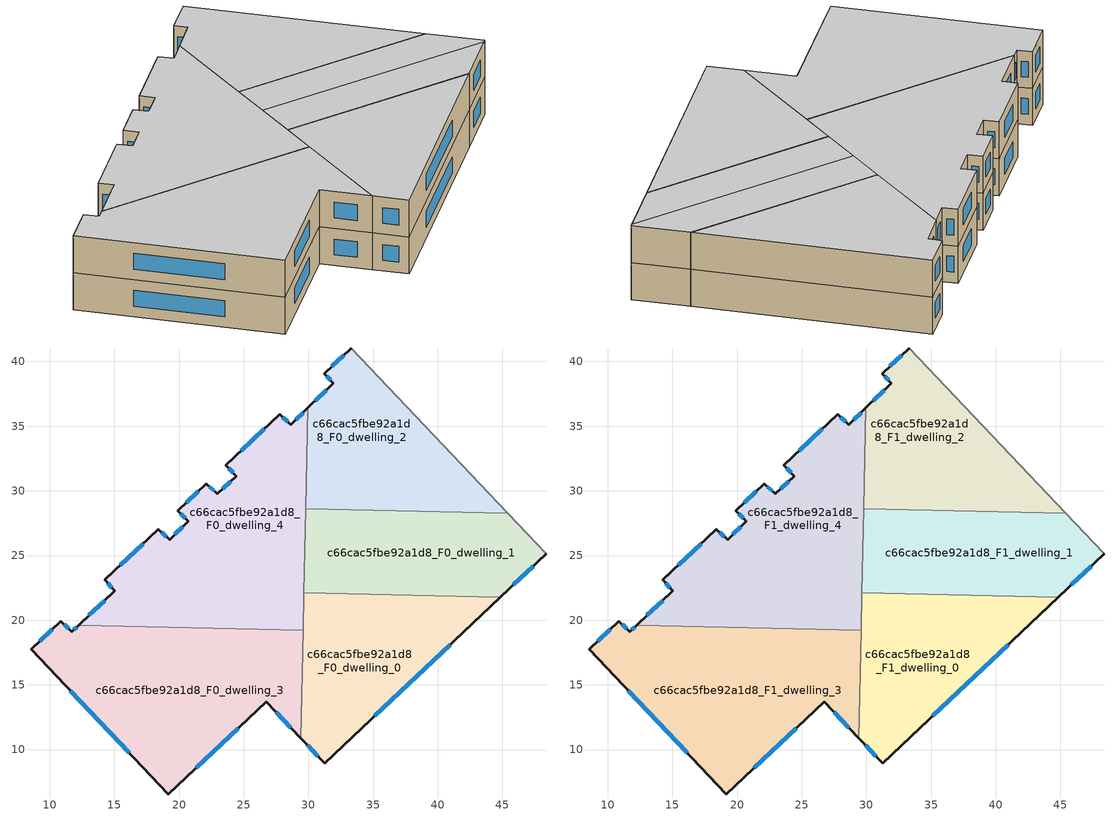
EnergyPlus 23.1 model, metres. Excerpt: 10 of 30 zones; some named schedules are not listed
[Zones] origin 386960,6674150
c66cac5fbe92a1d8_F0_dwelling_0
 floor ground (EU_floor_Construction): 44.83,21.79 31.25,8.92 29.4,10.88 29.65,22.12 z0
 wall outside (EU_wall_Construction): 29.4,10.88 31.25,8.92 44.83,21.79 z0:3
 wall to c66cac5fbe92a1d8_F0_dwelling_1 (EU_wall_Construction): 44.83,21.79 29.65,22.12 z0:3
 wall to c66cac5fbe92a1d8_F0_dwelling_3 (EU_wall_Construction): 29.58,19.24 29.4,10.88 z0:3
 wall to c66cac5fbe92a1d8_F0_dwelling_4 (EU_wall_Construction): 29.65,22.12 29.58,19.24 z0:3
 window (EU_Window_Construction): 35.13,12.6 40.95,18.11 / 29.93,10.32 30.72,9.48 z0.86:2.14
c66cac5fbe92a1d8_F0_dwelling_1
 floor ground (EU_floor_Construction): 45.42,28.27 48.38,25.14 44.83,21.79 29.65,22.12 29.79,28.62 z0
 wall outside (EU_wall_Construction): 44.83,21.79 48.38,25.14 z0:3
 wall adiabatic (EU_wall_Construction): 48.38,25.14 45.42,28.27 z0:3
 wall to c66cac5fbe92a1d8_F0_dwelling_2 (EU_wall_Construction): 45.42,28.27 29.79,28.62 z0:3
 wall to c66cac5fbe92a1d8_F0_dwelling_4 (EU_wall_Construction): 29.79,28.62 29.65,22.12 z0:3
 window (EU_Window_Construction): 45.85,22.75 47.36,24.19 z0.86:2.14
c66cac5fbe92a1d8_F0_dwelling_2
 floor ground (EU_floor_Construction): 33.33,41.04 45.42,28.27 29.79,28.62 29.96,36.41 31.92,38.32 31.22,39.07 z0
 wall outside (EU_wall_Construction): 33.33,41.04 31.22,39.07 31.92,38.32 29.96,36.41 z0:3
 wall adiabatic (EU_wall_Construction): 45.42,28.27 33.33,41.04 z0:3
 wall to c66cac5fbe92a1d8_F0_dwelling_4 (EU_wall_Construction): 29.96,36.41 29.79,28.62 z0:3
 window (EU_Window_Construction): 32.72,40.48 31.82,39.63 / 31.36,37.77 30.52,36.96 / 31.42,38.85 31.72,38.53 z0.86:2.14
c66cac5fbe92a1d8_F0_dwelling_3
 floor ground (EU_floor_Construction): 29.58,19.24 29.4,10.88 26.74,13.68 19.16,6.57 8.58,17.74 10.87,19.91 11.7,19.12 12.23,19.62 z0
 wall outside (EU_wall_Construction): 12.23,19.62 11.7,19.12 10.87,19.91 8.58,17.74 19.16,6.57 26.74,13.68 29.4,10.88 z0:3
 wall to c66cac5fbe92a1d8_F0_dwelling_4 (EU_wall_Construction): 29.58,19.24 12.23,19.62 z0:3
 window (EU_Window_Construction): 12.08,19.47 11.85,19.26 / 27.5,12.88 28.64,11.68 / 21.33,8.6 24.58,11.65 / 11.6,14.55 16.14,9.76 / 10.21,19.29 9.23,18.36 / 11.46,19.34 11.1,19.68 z0.86:2.14
c66cac5fbe92a1d8_F0_dwelling_4
 floor ground (EU_floor_Construction): 29.96,36.41 29.58,19.24 12.23,19.62 15.04,22.28 14.25,23.12 18.4,27.05 19.26,26.24 20.71,27.64 19.91,28.48 22.11,30.56 22.95,29.76 24.41,31.14 23.62,31.99 27.78,35.93 28.62,35.12 z0
 wall outside (EU_wall_Construction): 29.96,36.41 28.62,35.12 27.78,35.93 23.62,31.99 24.41,31.14 22.95,29.76 22.11,30.56 19.91,28.48 20.71,27.64 19.26,26.24 18.4,27.05 14.25,23.12 15.04,22.28 12.23,19.62 z0:3
 window (EU_Window_Construction): 19.02,26.47 18.65,26.82 / 20.3,27.24 19.68,26.64 / 20.14,28.24 20.48,27.88 / 21.48,29.97 20.54,29.08 / 22.71,29.99 22.35,30.33 / 23.99,30.75 23.37,30.16 / 23.84,31.75 24.19,31.38 / 26.59,34.8 24.81,33.11 / 28.38,35.35 28.02,35.7 / 29.58,36.04 29.01,35.49 / 14.24,21.52 13.04,20.38 / 14.47,22.88 14.81,22.52 / 17.22,25.93 15.44,24.24 z0.86:2.14
c66cac5fbe92a1d8_F1_dwelling_0
 floor to c66cac5fbe92a1d8_F0_dwelling_0 (EU_floor_Construction): 44.83,21.79 31.25,8.92 29.4,10.88 29.65,22.12 z3
 wall outside (EU_wall_Construction): 29.4,10.88 31.25,8.92 44.83,21.79 z3:6
 wall to c66cac5fbe92a1d8_F1_dwelling_1 (EU_wall_Construction): 44.83,21.79 29.65,22.12 z3:6
 wall to c66cac5fbe92a1d8_F1_dwelling_3 (EU_wall_Construction): 29.58,19.24 29.4,10.88 z3:6
 wall to c66cac5fbe92a1d8_F1_dwelling_4 (EU_wall_Construction): 29.65,22.12 29.58,19.24 z3:6
 window (EU_Window_Construction): 35.13,12.6 40.95,18.11 / 29.93,10.32 30.72,9.48 z3.86:5.14
 ceiling to c66cac5fbe92a1d8_F2_dwelling_0 (EU_floor_Construction): 44.83,21.79 29.65,22.12 29.4,10.88 31.25,8.92 z6
c66cac5fbe92a1d8_F1_dwelling_1
 floor to c66cac5fbe92a1d8_F0_dwelling_1 (EU_floor_Construction): 45.42,28.27 48.38,25.14 44.83,21.79 29.65,22.12 29.79,28.62 z3
 wall outside (EU_wall_Construction): 44.83,21.79 48.38,25.14 z3:6
 wall adiabatic (EU_wall_Construction): 48.38,25.14 45.42,28.27 z3:6
 wall to c66cac5fbe92a1d8_F1_dwelling_2 (EU_wall_Construction): 45.42,28.27 29.79,28.62 z3:6
 wall to c66cac5fbe92a1d8_F1_dwelling_4 (EU_wall_Construction): 29.79,28.62 29.65,22.12 z3:6
 window (EU_Window_Construction): 45.85,22.75 47.36,24.19 z3.86:5.14
 ceiling to c66cac5fbe92a1d8_F2_dwelling_0 (EU_floor_Construction): 48.22,25 29.72,25.4 29.65,22.12 44.83,21.79 z6
 ceiling to c66cac5fbe92a1d8_F2_dwelling_1 (EU_floor_Construction): 48.38,25.14 45.42,28.27 29.79,28.62 29.72,25.4 48.22,25 z6
c66cac5fbe92a1d8_F1_dwelling_2
 floor to c66cac5fbe92a1d8_F0_dwelling_2 (EU_floor_Construction): 33.33,41.04 45.42,28.27 29.79,28.62 29.96,36.41 31.92,38.32 31.21,39.07 z3
 wall outside (EU_wall_Construction): 33.33,41.04 31.22,39.07 31.92,38.32 29.96,36.41 z3:6
 wall adiabatic (EU_wall_Construction): 45.42,28.27 33.33,41.04 z3:6
 wall to c66cac5fbe92a1d8_F1_dwelling_4 (EU_wall_Construction): 29.96,36.41 29.79,28.62 z3:6
 window (EU_Window_Construction): 32.72,40.48 31.82,39.63 / 31.36,37.77 30.52,36.96 / 31.42,38.85 31.72,38.53 z3.86:5.14
 ceiling to c66cac5fbe92a1d8_F2_dwelling_1 (EU_floor_Construction): 45.42,28.27 33.33,41.04 31.21,39.07 31.92,38.32 29.96,36.41 29.79,28.62 z6
c66cac5fbe92a1d8_F1_dwelling_3
 floor to c66cac5fbe92a1d8_F0_dwelling_3 (EU_floor_Construction): 29.58,19.24 29.4,10.88 26.74,13.68 19.16,6.57 8.58,17.74 10.87,19.91 11.7,19.12 12.23,19.62 z3
 wall outside (EU_wall_Construction): 12.23,19.62 11.7,19.12 10.87,19.91 8.58,17.74 19.16,6.57 26.74,13.68 29.4,10.88 z3:6
 wall to c66cac5fbe92a1d8_F1_dwelling_4 (EU_wall_Construction): 29.58,19.24 12.23,19.62 z3:6
 window (EU_Window_Construction): 12.08,19.47 11.85,19.26 / 27.5,12.88 28.64,11.68 / 21.33,8.6 24.58,11.65 / 11.6,14.55 16.14,9.76 / 10.21,19.29 9.23,18.36 / 11.46,19.34 11.1,19.68 z3.86:5.14
 ceiling to c66cac5fbe92a1d8_F2_dwelling_2 (EU_floor_Construction): 29.4,10.88 29.58,19.24 12.23,19.62 11.7,19.12 10.87,19.91 8.58,17.74 19.16,6.57 26.74,13.68 z6
c66cac5fbe92a1d8_F1_dwelling_4
 floor to c66cac5fbe92a1d8_F0_dwelling_4 (EU_floor_Construction): 29.96,36.41 29.58,19.24 12.23,19.62 15.04,22.28 14.25,23.12 18.4,27.05 19.26,26.24 20.71,27.64 19.91,28.48 22.11,30.56 22.95,29.76 24.41,31.14 23.62,31.99 27.78,35.93 28.62,35.12 z3
 wall outside (EU_wall_Construction): 29.96,36.41 28.62,35.12 27.78,35.93 23.62,31.99 24.41,31.14 22.95,29.76 22.11,30.56 19.91,28.48 20.71,27.64 19.26,26.24 18.4,27.05 14.25,23.12 15.04,22.28 12.23,19.62 z3:6
 window (EU_Window_Construction): 19.02,26.47 18.65,26.82 / 20.3,27.24 19.68,26.64 / 20.14,28.24 20.48,27.88 / 21.48,29.97 20.54,29.08 / 22.71,29.99 22.35,30.33 / 23.99,30.75 23.37,30.16 / 23.84,31.75 24.19,31.38 / 26.59,34.8 24.81,33.11 / 28.38,35.35 28.02,35.7 / 29.58,36.04 29.01,35.49 / 14.24,21.52 13.04,20.38 / 14.47,22.88 14.81,22.52 / 17.22,25.93 15.44,24.24 z3.86:5.14
 ceiling to c66cac5fbe92a1d8_F2_dwelling_3 (EU_floor_Construction): 29.58,19.24 29.96,36.41 28.62,35.12 27.78,35.93 23.62,31.99 24.41,31.14 22.95,29.76 22.11,30.56 19.91,28.48 20.71,27.64 19.26,26.24 18.4,27.05 14.25,23.12 15.04,22.28 12.23,19.62 z6
[Building]
EU S2 Campaign: North Axis=0; Terrain=City; Solar Distribution=FullExterior
[Site:Location]
Helsinki-Vantaa.AP: Latitude=60.317; Longitude=24.963; Time Zone=2; Elevation=54.6
[SizingPeriod:WeatherFileDays]
AnnualSizingPeriod: Begin Month=1; Begin Day of Month=1; End Month=12; End Day of Month=31; Day of Week for Start Day=Monday; Use Weather File Daylight Saving Period=No; Use Weather File Rain and Snow Indicators=No
[MATERIAL]
EU_InternalMass_Material: Roughness=MediumRough; Thickness=0.1; Conductivity=1; Density=1800; Specific Heat=900; Thermal Absorptance=0.9; Solar Absorptance=0.7; Visible Absorptance=0.7
[MATERIAL:NOMASS] Roughness=MediumRough; Thermal Absorptance=0.9; Solar Absorptance=0.7; Visible Absorptance=0.7
Name | Thermal Resistance
EU_wall_NoMass | 2.6932
EU_floor_NoMass | 2.22482
[WINDOWMATERIAL:SIMPLEGLAZINGSYSTEM]
EU_Window_SimpleGlazing: UFactor=2.14966; Solar Heat Gain Coefficient=0.7; Visible Transmittance=0.7
[CONSTRUCTION]
EU_wall_Construction: EU_wall_NoMass
EU_floor_Construction: EU_floor_NoMass
EU_Window_Construction: EU_Window_SimpleGlazing
EU_InternalMass_Construction: EU_InternalMass_Material
[ZONE] Type=1; Multiplier=1; Ceiling Height=autocalculate; Floor Area=autocalculate; Part of Total Floor Area=Yes
Name | Volume
c66cac5fbe92a1d8_F0_dwelling_0; c66cac5fbe92a1d8_F1_dwelling_0 | 331.772
c66cac5fbe92a1d8_F0_dwelling_1; c66cac5fbe92a1d8_F1_dwelling_1 | 331.7
c66cac5fbe92a1d8_F0_dwelling_2 | 331.778
c66cac5fbe92a1d8_F1_dwelling_2 | 331.779
c66cac5fbe92a1d8_F0_dwelling_3; c66cac5fbe92a1d8_F1_dwelling_3 | 497.843
c66cac5fbe92a1d8_F0_dwelling_4; c66cac5fbe92a1d8_F1_dwelling_4 | 497.38
[INTERNALMASS] Construction=EU_InternalMass_Construction
Name | Zone or ZoneList | Surface Area
c66cac5fbe92a1d8_F0_dwelling_0_EU_InternalMass | c66cac5fbe92a1d8_F0_dwelling_0 | 110.594
c66cac5fbe92a1d8_F0_dwelling_1_EU_InternalMass | c66cac5fbe92a1d8_F0_dwelling_1 | 110.567
c66cac5fbe92a1d8_F0_dwelling_2_EU_InternalMass | c66cac5fbe92a1d8_F0_dwelling_2 | 110.593
c66cac5fbe92a1d8_F0_dwelling_3_EU_InternalMass | c66cac5fbe92a1d8_F0_dwelling_3 | 165.947
c66cac5fbe92a1d8_F0_dwelling_4_EU_InternalMass | c66cac5fbe92a1d8_F0_dwelling_4 | 165.793
c66cac5fbe92a1d8_F1_dwelling_0_EU_InternalMass | c66cac5fbe92a1d8_F1_dwelling_0 | 110.594
c66cac5fbe92a1d8_F1_dwelling_1_EU_InternalMass | c66cac5fbe92a1d8_F1_dwelling_1 | 110.567
c66cac5fbe92a1d8_F1_dwelling_2_EU_InternalMass | c66cac5fbe92a1d8_F1_dwelling_2 | 110.593
c66cac5fbe92a1d8_F1_dwelling_3_EU_InternalMass | c66cac5fbe92a1d8_F1_dwelling_3 | 165.947
c66cac5fbe92a1d8_F1_dwelling_4_EU_InternalMass | c66cac5fbe92a1d8_F1_dwelling_4 | 165.793
[OTHEREQUIPMENT] Fuel Type=Electricity; Design Level Calculation Method=Watts/Area; Power per Zone Floor Area=1; Fraction Latent=0; Fraction Radiant=0; Fraction Lost=0; Carbon Dioxide Generation Rate=0; EndUse Subcategory=EU_Step8_InternalGains
Name | Zone or ZoneList or Space or SpaceList | Schedule
EU_Step8_InternalGain_c66cac5fbe92a1d8_F0_dwelling_0_f000 | c66cac5fbe92a1d8_F0_dwelling_0 | EU_Step8_GainSchedule_c66cac5fbe92a1d8_F0_dwelling_0_f000
EU_Step8_InternalGain_c66cac5fbe92a1d8_F0_dwelling_1_f000 | c66cac5fbe92a1d8_F0_dwelling_1 | EU_Step8_GainSchedule_c66cac5fbe92a1d8_F0_dwelling_1_f000
EU_Step8_InternalGain_c66cac5fbe92a1d8_F0_dwelling_2_f000 | c66cac5fbe92a1d8_F0_dwelling_2 | EU_Step8_GainSchedule_c66cac5fbe92a1d8_F0_dwelling_2_f000
EU_Step8_InternalGain_c66cac5fbe92a1d8_F0_dwelling_3_f000 | c66cac5fbe92a1d8_F0_dwelling_3 | EU_Step8_GainSchedule_c66cac5fbe92a1d8_F0_dwelling_3_f000
EU_Step8_InternalGain_c66cac5fbe92a1d8_F0_dwelling_4_f000 | c66cac5fbe92a1d8_F0_dwelling_4 | EU_Step8_GainSchedule_c66cac5fbe92a1d8_F0_dwelling_4_f000
EU_Step8_InternalGain_c66cac5fbe92a1d8_F1_dwelling_0_f000 | c66cac5fbe92a1d8_F1_dwelling_0 | EU_Step8_GainSchedule_c66cac5fbe92a1d8_F1_dwelling_0_f000
EU_Step8_InternalGain_c66cac5fbe92a1d8_F1_dwelling_1_f000 | c66cac5fbe92a1d8_F1_dwelling_1 | EU_Step8_GainSchedule_c66cac5fbe92a1d8_F1_dwelling_1_f000
EU_Step8_InternalGain_c66cac5fbe92a1d8_F1_dwelling_2_f000 | c66cac5fbe92a1d8_F1_dwelling_2 | EU_Step8_GainSchedule_c66cac5fbe92a1d8_F1_dwelling_2_f000
EU_Step8_InternalGain_c66cac5fbe92a1d8_F1_dwelling_3_f000 | c66cac5fbe92a1d8_F1_dwelling_3 | EU_Step8_GainSchedule_c66cac5fbe92a1d8_F1_dwelling_3_f000
EU_Step8_InternalGain_c66cac5fbe92a1d8_F1_dwelling_4_f000 | c66cac5fbe92a1d8_F1_dwelling_4 | EU_Step8_GainSchedule_c66cac5fbe92a1d8_F1_dwelling_4_f000
[ZONEVENTILATION:DESIGNFLOWRATE] Schedule=EU_AlwaysOn; Design Flow Rate Calculation Method=AirChanges/Hour; Air Changes per Hour=0.586271; Ventilation Type=Natural; Fan Pressure Rise=0; Fan Total Efficiency=1; Constant Term Coefficient=1; Temperature Term Coefficient=0; Velocity Term Coefficient=0; Velocity Squared Term Coefficient=0; Minimum Indoor Temperature=-100; Maximum Indoor Temperature=100; Delta Temperature=-100; Minimum Outdoor Temperature=-100; Maximum Outdoor Temperature=100; Maximum Wind Speed=40
Name | Zone or ZoneList or Space or SpaceList
EU_ConstantAir_c66cac5fbe92a1d8_F0_dwelling_0 | c66cac5fbe92a1d8_F0_dwelling_0
EU_ConstantAir_c66cac5fbe92a1d8_F0_dwelling_1 | c66cac5fbe92a1d8_F0_dwelling_1
EU_ConstantAir_c66cac5fbe92a1d8_F0_dwelling_2 | c66cac5fbe92a1d8_F0_dwelling_2
EU_ConstantAir_c66cac5fbe92a1d8_F0_dwelling_3 | c66cac5fbe92a1d8_F0_dwelling_3
EU_ConstantAir_c66cac5fbe92a1d8_F0_dwelling_4 | c66cac5fbe92a1d8_F0_dwelling_4
EU_ConstantAir_c66cac5fbe92a1d8_F1_dwelling_0 | c66cac5fbe92a1d8_F1_dwelling_0
EU_ConstantAir_c66cac5fbe92a1d8_F1_dwelling_1 | c66cac5fbe92a1d8_F1_dwelling_1
EU_ConstantAir_c66cac5fbe92a1d8_F1_dwelling_2 | c66cac5fbe92a1d8_F1_dwelling_2
EU_ConstantAir_c66cac5fbe92a1d8_F1_dwelling_3 | c66cac5fbe92a1d8_F1_dwelling_3
EU_ConstantAir_c66cac5fbe92a1d8_F1_dwelling_4 | c66cac5fbe92a1d8_F1_dwelling_4
[HVACTEMPLATE:THERMOSTAT] Constant Heating Setpoint=20; Constant Cooling Setpoint=50
EU_HeatOnly_c66cac5fbe92a1d8_F0_dwelling_0; EU_HeatOnly_c66cac5fbe92a1d8_F0_dwelling_1; EU_HeatOnly_c66cac5fbe92a1d8_F0_dwelling_2; EU_HeatOnly_c66cac5fbe92a1d8_F0_dwelling_3; EU_HeatOnly_c66cac5fbe92a1d8_F0_dwelling_4; EU_HeatOnly_c66cac5fbe92a1d8_F1_dwelling_0; EU_HeatOnly_c66cac5fbe92a1d8_F1_dwelling_1; EU_HeatOnly_c66cac5fbe92a1d8_F1_dwelling_2; EU_HeatOnly_c66cac5fbe92a1d8_F1_dwelling_3; EU_HeatOnly_c66cac5fbe92a1d8_F1_dwelling_4; EU_HeatOnly_c66cac5fbe92a1d8_F2_dwelling_0; EU_HeatOnly_c66cac5fbe92a1d8_F2_dwelling_1; EU_HeatOnly_c66cac5fbe92a1d8_F2_dwelling_2; EU_HeatOnly_c66cac5fbe92a1d8_F2_dwelling_3; EU_HeatOnly_c66cac5fbe92a1d8_F3_dwelling_0; EU_HeatOnly_c66cac5fbe92a1d8_F3_dwelling_1; EU_HeatOnly_c66cac5fbe92a1d8_F3_dwelling_2; EU_HeatOnly_c66cac5fbe92a1d8_F3_dwelling_3; EU_HeatOnly_c66cac5fbe92a1d8_F4_dwelling_0; EU_HeatOnly_c66cac5fbe92a1d8_F4_dwelling_1; EU_HeatOnly_c66cac5fbe92a1d8_F4_dwelling_2; EU_HeatOnly_c66cac5fbe92a1d8_F4_dwelling_3; EU_HeatOnly_c66cac5fbe92a1d8_F5_dwelling_0; EU_HeatOnly_c66cac5fbe92a1d8_F5_dwelling_1; EU_HeatOnly_c66cac5fbe92a1d8_F5_dwelling_2; EU_HeatOnly_c66cac5fbe92a1d8_F5_dwelling_3; EU_HeatOnly_c66cac5fbe92a1d8_F6_dwelling_0; EU_HeatOnly_c66cac5fbe92a1d8_F6_dwelling_1; EU_HeatOnly_c66cac5fbe92a1d8_F6_dwelling_2; EU_HeatOnly_c66cac5fbe92a1d8_F6_dwelling_3
[HVACTEMPLATE:ZONE:IDEALLOADSAIRSYSTEM] System Availability Schedule=EU_AlwaysOn; Maximum Heating Supply Air Temperature=50; Minimum Cooling Supply Air Temperature=13; Maximum Heating Supply Air Humidity Ratio=0.0156; Minimum Cooling Supply Air Humidity Ratio=0.0077; Heating Limit=NoLimit; Cooling Limit=NoLimit; Heating Availability Schedule=EU_AlwaysOn; Cooling Availability Schedule=EU_CoolingOff; Dehumidification Control Type=ConstantSensibleHeatRatio; Cooling Sensible Heat Ratio=0.7; Dehumidification Setpoint=60; Humidification Control Type=None; Humidification Setpoint=30; Outdoor Air Method=None; Outdoor Air Flow Rate per Person=0.00944; Outdoor Air Flow Rate per Zone Floor Area=0; Outdoor Air Flow Rate per Zone=0; Demand Controlled Ventilation Type=None; Outdoor Air Economizer Type=NoEconomizer; Heat Recovery Type=None; Sensible Heat Recovery Effectiveness=0.7; Latent Heat Recovery Effectiveness=0.65
Name | Template Thermostat
c66cac5fbe92a1d8_F0_dwelling_0 | EU_HeatOnly_c66cac5fbe92a1d8_F0_dwelling_0
c66cac5fbe92a1d8_F0_dwelling_1 | EU_HeatOnly_c66cac5fbe92a1d8_F0_dwelling_1
c66cac5fbe92a1d8_F0_dwelling_2 | EU_HeatOnly_c66cac5fbe92a1d8_F0_dwelling_2
c66cac5fbe92a1d8_F0_dwelling_3 | EU_HeatOnly_c66cac5fbe92a1d8_F0_dwelling_3
c66cac5fbe92a1d8_F0_dwelling_4 | EU_HeatOnly_c66cac5fbe92a1d8_F0_dwelling_4
c66cac5fbe92a1d8_F1_dwelling_0 | EU_HeatOnly_c66cac5fbe92a1d8_F1_dwelling_0
c66cac5fbe92a1d8_F1_dwelling_1 | EU_HeatOnly_c66cac5fbe92a1d8_F1_dwelling_1
c66cac5fbe92a1d8_F1_dwelling_2 | EU_HeatOnly_c66cac5fbe92a1d8_F1_dwelling_2
c66cac5fbe92a1d8_F1_dwelling_3 | EU_HeatOnly_c66cac5fbe92a1d8_F1_dwelling_3
c66cac5fbe92a1d8_F1_dwelling_4 | EU_HeatOnly_c66cac5fbe92a1d8_F1_dwelling_4
[SIZING:ZONE] Zone Cooling Design Supply Air Temperature Input Method=SupplyAirTemperature; Zone Cooling Design Supply Air Temperature=13; Zone Heating Design Supply Air Temperature Input Method=SupplyAirTemperature; Zone Heating Design Supply Air Temperature=50; Zone Cooling Design Supply Air Humidity Ratio=0.008; Zone Heating Design Supply Air Humidity Ratio=0.008; Cooling Design Air Flow Method=DesignDay; Cooling Design Air Flow Rate=0; Cooling Minimum Air Flow per Zone Floor Area=0.000762; Cooling Minimum Air Flow=0; Cooling Minimum Air Flow Fraction=0.2; Heating Design Air Flow Method=DesignDay; Heating Design Air Flow Rate=0; Heating Maximum Air Flow per Zone Floor Area=0.002032; Heating Maximum Air Flow=0.141576; Heating Maximum Air Flow Fraction=0.3; Account for Dedicated Outdoor Air System=No; Dedicated Outdoor Air System Control Strategy=NeutralSupplyAir; Dedicated Outdoor Air Low Setpoint Temperature for Design=autosize; Dedicated Outdoor Air High Setpoint Temperature for Design=autosize; Zone Load Sizing Method=Sensible Load Only No Latent Load; Zone Latent Cooling Design Supply Air Humidity Ratio Input Method=HumidityRatioDifference; Zone Cooling Design Supply Air Humidity Ratio Difference=0.005; Zone Latent Heating Design Supply Air Humidity Ratio Input Method=HumidityRatioDifference; Zone Humidification Design Supply Air Humidity Ratio Difference=0.005
c66cac5fbe92a1d8_F0_dwelling_0; c66cac5fbe92a1d8_F0_dwelling_1; c66cac5fbe92a1d8_F0_dwelling_2; c66cac5fbe92a1d8_F0_dwelling_3; c66cac5fbe92a1d8_F0_dwelling_4; c66cac5fbe92a1d8_F1_dwelling_0; c66cac5fbe92a1d8_F1_dwelling_1; c66cac5fbe92a1d8_F1_dwelling_2; c66cac5fbe92a1d8_F1_dwelling_3; c66cac5fbe92a1d8_F1_dwelling_4
[SCHEDULE:FILE] Column Number=1; Rows to Skip at Top=0; Number of Hours of Data=8760; Column Separator=Comma; Interpolate to Timestep=No; Minutes per Item=60; Adjust Schedule for Daylight Savings=Yes
Name | File
EU_Step8_GainSchedule_c66cac5fbe92a1d8_F0_dwelling_0_f000 | ../../schedules/c66cac5fbe92a1d8/c66cac5fbe92a1d8_F0_dwelling_0_f000_gain.csv
EU_Step8_GainSchedule_c66cac5fbe92a1d8_F0_dwelling_1_f000 | ../../schedules/c66cac5fbe92a1d8/c66cac5fbe92a1d8_F0_dwelling_1_f000_gain.csv
EU_Step8_GainSchedule_c66cac5fbe92a1d8_F0_dwelling_2_f000 | ../../schedules/c66cac5fbe92a1d8/c66cac5fbe92a1d8_F0_dwelling_2_f000_gain.csv
EU_Step8_GainSchedule_c66cac5fbe92a1d8_F0_dwelling_3_f000 | ../../schedules/c66cac5fbe92a1d8/c66cac5fbe92a1d8_F0_dwelling_3_f000_gain.csv
EU_Step8_GainSchedule_c66cac5fbe92a1d8_F0_dwelling_4_f000 | ../../schedules/c66cac5fbe92a1d8/c66cac5fbe92a1d8_F0_dwelling_4_f000_gain.csv
EU_Step8_GainSchedule_c66cac5fbe92a1d8_F1_dwelling_0_f000 | ../../schedules/c66cac5fbe92a1d8/c66cac5fbe92a1d8_F1_dwelling_0_f000_gain.csv
EU_Step8_GainSchedule_c66cac5fbe92a1d8_F1_dwelling_1_f000 | ../../schedules/c66cac5fbe92a1d8/c66cac5fbe92a1d8_F1_dwelling_1_f000_gain.csv
